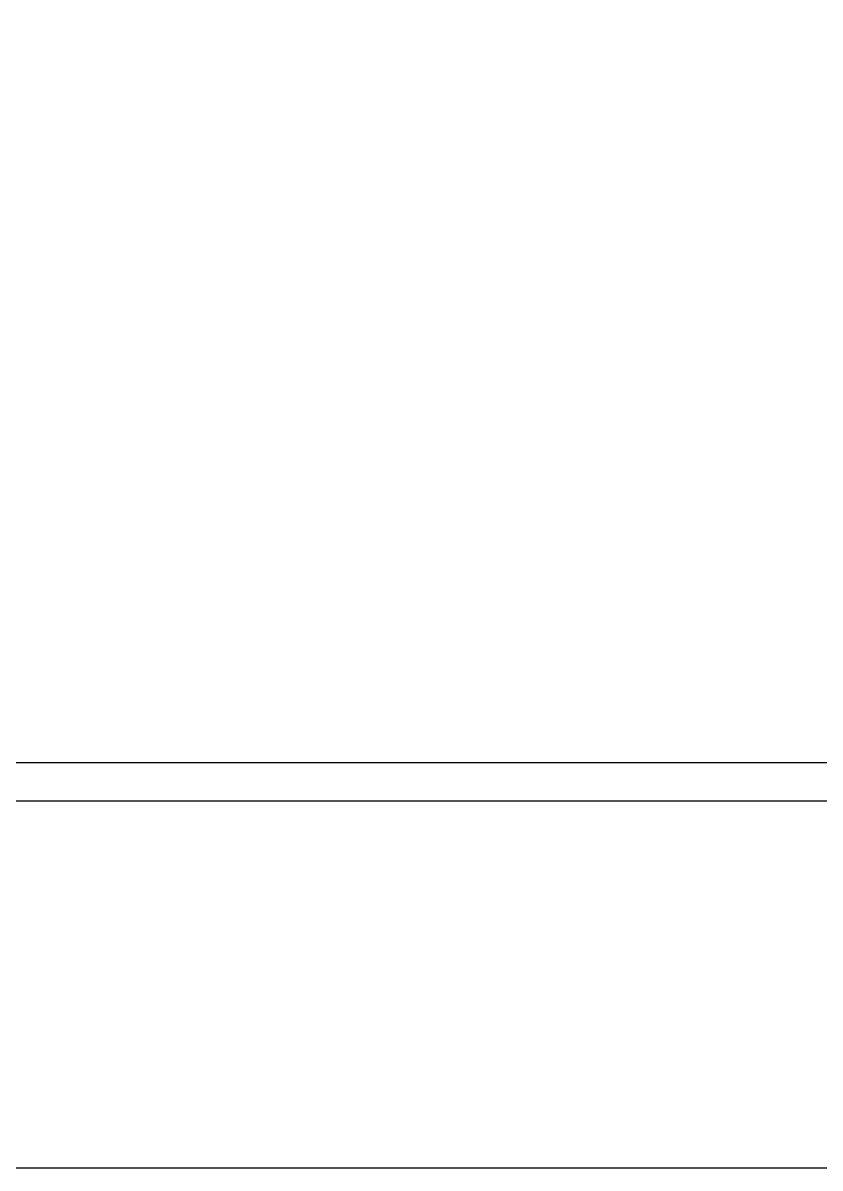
# Model space of a CAD drawing. Header units: centimetres. Extents: x -5.1 to 5.1, y -7 to 7.5.
# Drawn here: x -1.386 to -0.626, y -6.964 to -5.874 of the extents above; entities that cross this region are included whole.
import ezdxf

# ---------------------------------------------------------------- set-up
doc = ezdxf.new("R2010")
doc.units = ezdxf.units.CM
doc.header["$MEASUREMENT"] = 0
doc.layers.add('layer 1', color=7, linetype='Continuous')

msp = doc.modelspace()

# ---------------------------------------------------------------- linework, layer by layer
at = {"layer": 'layer 1', "color": 7}
msp.add_open_spline([(-5.12596, -6.96446), (-5.12596, -6.96446), (5.12594, -6.96446), (5.12594, -6.96446), (5.12594, -6.96446), (5.12594, -6.96446), (5.12594, 7.53467), (5.12594, 7.53467), (5.12594, 7.53467), (5.12594, 7.53467), (-5.12596, 7.53467), (-5.12596, 7.53467), (-5.12596, 7.53467), (-5.12596, 7.53467), (-5.12596, -6.96446), (-5.12596, -6.96446)], degree=3, knots=[0, 0, 0, 0, 0.2, 0.2, 0.2, 0.2, 0.4, 0.4, 0.4, 0.4, 0.6, 0.6, 0.6, 0.6, 1, 1, 1, 1], dxfattribs=at)
at = {"layer": 'layer 1', "color": 17}
msp.add_open_spline([(-1.78733, -6.5783), (-1.78489, -6.5904), (-1.7832, -6.6026), (-1.78242, -6.61495), (-1.78242, -6.61495), (-1.78242, -6.61495), (1.42563, -6.61495), (1.42563, -6.61495), (1.42563, -6.61495), (1.42824, -6.60267), (1.43209, -6.59047), (1.43717, -6.5783), (1.43717, -6.5783), (1.43717, -6.5783), (-1.78733, -6.5783), (-1.78733, -6.5783)], degree=3, knots=[0, 0, 0, 0, 0.2, 0.2, 0.2, 0.2, 0.4, 0.4, 0.4, 0.4, 0.6, 0.6, 0.6, 0.6, 1, 1, 1, 1], dxfattribs=at)

doc.saveas('drawing.dxf')
